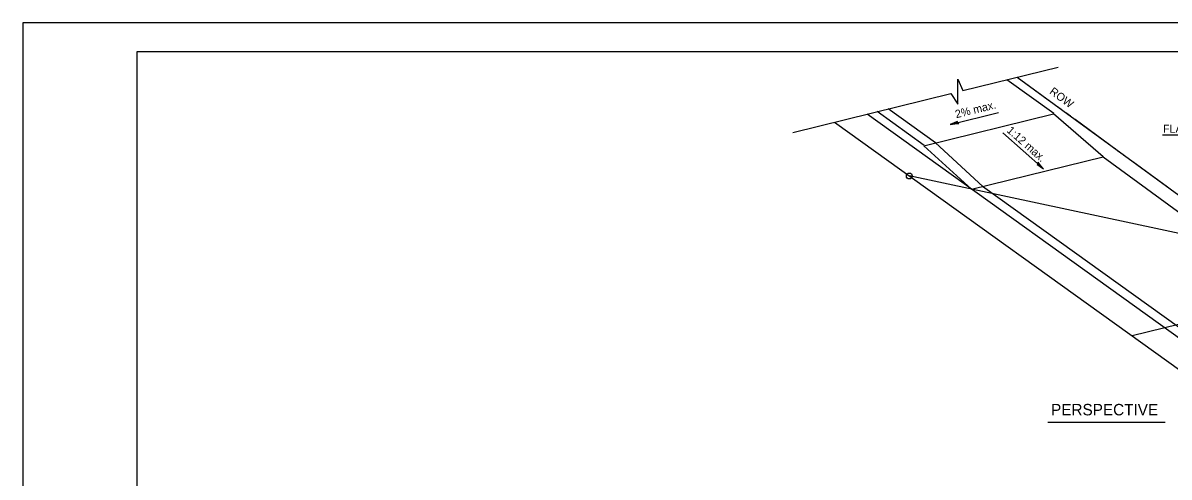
# Model space of a CAD drawing. Extents: x -0.01 to 2.83, y -0.12 to 1.83.
# Drawn here: x 0 to 1.67, y 1.172 to 1.833 of the extents above; entities that cross this region are included whole.
import ezdxf

# ---------------------------------------------------------------- set-up
doc = ezdxf.new("R2010")
doc.units = 0
for name, color, linetype in [('RD_Pr_Roadway_Notes', 7, 'Continuous'), ('SH_General_Details', 7, 'Continuous'), ('SH_Printer_Plotting_Border', 7, 'Continuous')]:
    doc.layers.add(name, color=color, linetype=linetype)

msp = doc.modelspace()

# ---------------------------------------------------------------- linework, layer by layer
at = {"layer": 'RD_Pr_Roadway_Notes'}
for p, q in [((1.3513, 1.6855), (1.4219, 1.703)), ((1.4874, 1.6208), (1.4278, 1.6734)), ((1.8708, 1.67), (1.6605, 1.67)), ((1.4936, 1.252), (1.6647, 1.252))]:
    msp.add_line(p, q, dxfattribs=at)
for points in [[(1.3625, 1.6881), (1.3617, 1.6897), (1.3571, 1.6878), (1.3513, 1.6855), (1.358, 1.6863), (1.3639, 1.6867), (1.3625, 1.6881), (1.3617, 1.6891), (1.3554, 1.6865), (1.3629, 1.687), (1.3614, 1.6882), (1.3585, 1.6873), (1.3615, 1.6875)], [(1.4789, 1.6285), (1.4781, 1.627), (1.4822, 1.6243), (1.4874, 1.6208), (1.483, 1.6259), (1.4793, 1.6305), (1.4789, 1.6285), (1.4785, 1.6273), (1.4843, 1.6236), (1.4796, 1.6294), (1.4794, 1.6276), (1.4819, 1.6257), (1.4799, 1.628)]]:
    msp.add_lwpolyline(points, dxfattribs=at)
at = {"layer": 'SH_General_Details'}
for p, q in [((0, 1.8333), (0, 0)), ((2.8333, 1.8333), (0, 1.8333)), ((1.3698, 1.7349), (1.5085, 1.7691)), ((1.4491, 1.7544), (2.0166, 1.3398)), ((1.3626, 1.715), (1.3626, 1.7516)), ((1.3626, 1.7516), (1.3698, 1.7349)), ((1.5025, 1.7012), (1.4336, 1.7506)), ((1.1222, 1.6739), (1.3523, 1.7306)), ((1.3523, 1.7306), (1.3626, 1.715)), ((1.3136, 1.6546), (1.2447, 1.7041)), ((1.3297, 1.6586), (1.2608, 1.708)), ((1.1825, 1.6887), (1.7575, 1.276)), ((1.8052, 1.2877), (1.2302, 1.7005)), ((1.3129, 1.6544), (1.5018, 1.701)), ((1.5742, 1.6383), (1.5018, 1.701)), ((1.3825, 1.5911), (1.3129, 1.6544)), ((1.3987, 1.595), (1.3297, 1.6586)), ((1.3825, 1.5911), (1.5742, 1.6383)), ((1.5742, 1.6383), (1.9912, 1.3336)), ((1.7446, 1.5137), (1.2917, 1.6104)), ((1.7549, 1.339), (1.3983, 1.5949)), ((1.6167, 1.3779), (2.2287, 1.5288))]:
    msp.add_line(p, q, dxfattribs=at)
msp.add_lwpolyline([(0.1667, 1.7917), (2.7917, 1.7917), (2.7917, 0.0417), (0.1667, 0.0417)], close=True, dxfattribs=at)
for points in [[(1.4491, 1.7544), (1.4995, 1.7176)], [(1.5063, 1.7126), (1.513, 1.7077)], [(1.5197, 1.7028), (1.5265, 1.6979)], [(1.5332, 1.693), (1.5837, 1.6561)], [(1.5332, 1.693), (1.5332, 1.693)], [(1.5904, 1.6512), (1.5971, 1.6463)], [(1.6038, 1.6414), (1.6106, 1.6364)], [(1.6173, 1.6315), (1.6678, 1.5946)], [(1.6173, 1.6315), (1.6173, 1.6315)]]:
    msp.add_lwpolyline(points, dxfattribs=at)
msp.add_circle((1.2917, 1.6104), 0.00427, dxfattribs=at)
at = {"layer": 'SH_Printer_Plotting_Border'}
msp.add_lwpolyline([(0, 0), (2.8333, 0), (2.8333, 1.8333), (0, 1.8333)], close=True, dxfattribs=at)

# ---------------------------------------------------------------- texts
at = {"layer": 'RD_Pr_Roadway_Notes'}
for s, rotation, p in [('ROW', 323.8479, (1.495, 1.7312)), ('2% max.', 13.8488, (1.3601, 1.6945)), ('1:12 max.', 318.5532, (1.4328, 1.6753))]:
    msp.add_text(s, height=0.01167, rotation=rotation, dxfattribs=at).set_placement(p)
for s, height, p in [('FLARE BEHIND SIDEWALK', 0.011667, (1.6614, 1.6734)), ('PERSPECTIVE', 0.016667, (1.4983, 1.2617))]:
    msp.add_text(s, height=height, dxfattribs=at).set_placement(p)

doc.saveas('drawing.dxf')
